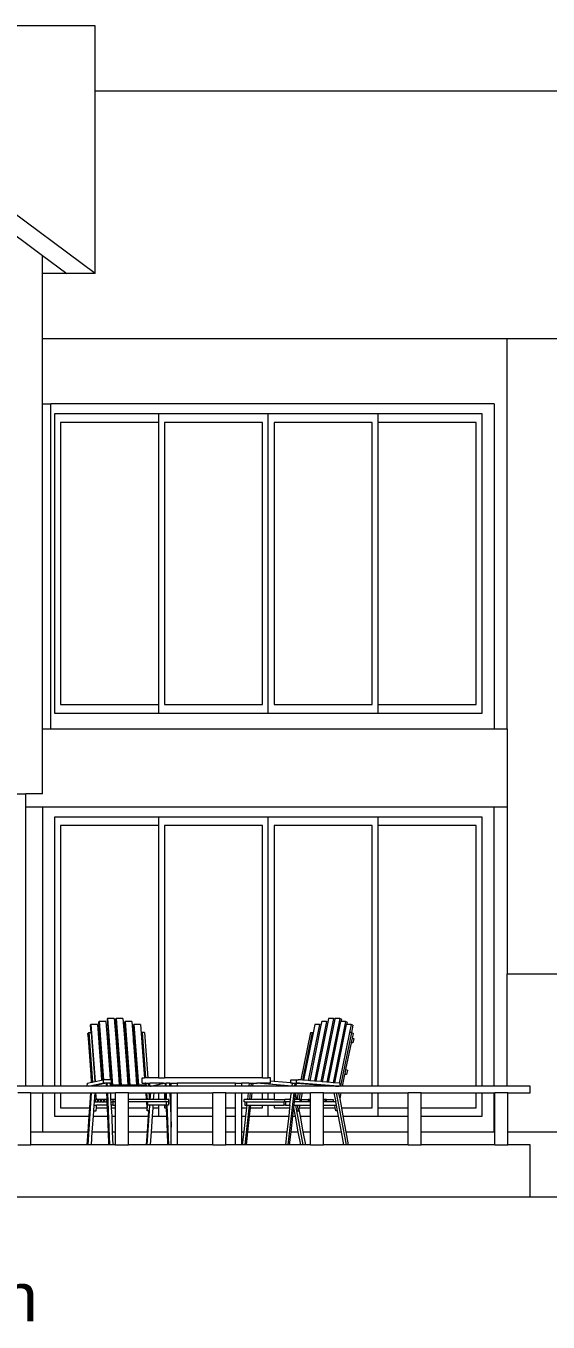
# Model space of a CAD drawing. Header units: metres. Extents: x 6.9 to 88.2, y -7.2 to 15.9.
# Drawn here: x 48.9 to 52.92, y 5.97 to 15.94 of the extents above; entities that cross this region are included whole.
import ezdxf

# ---------------------------------------------------------------- set-up
doc = ezdxf.new("R2010")
doc.units = ezdxf.units.M
doc.layers.get('0').update_dxf_attribs({"lineweight": 9})

# ---------------------------------------------------------------- blocks, each defined once
blk = doc.blocks.new('front')
for p, q in [((49.4354, 15.9364), (46.8814, 15.9364)), ((49.4354, 14.0311), (46.8814, 15.9364)), ((49.4354, 15.4364), (49.4354, 15.9364)), ((46.8773, 15.7781), (49.0311, 14.1714)), ((49.4354, 15.4364), (56.3031, 15.4364)), ((49.4354, 14.0311), (49.4354, 15.4364)), ((49.0311, 14.1714), (49.2191, 14.0311)), ((49.0311, 14.0311), (49.0311, 14.1714)), ((49.2191, 14.0311), (49.0311, 14.0311)), ((49.0311, 13.5311), (49.0311, 14.0311)), ((49.4354, 14.0311), (49.2191, 14.0311)), ((49.0311, 13.5311), (52.6042, 13.5311)), ((49.0311, 13.0311), (49.0311, 13.5311)), ((52.6042, 10.5311), (52.6042, 13.5311)), ((52.6042, 13.5311), (53.7491, 13.5311)), ((49.0311, 13.0311), (49.095, 13.0311)), ((49.0311, 10.5311), (49.0311, 13.0311)), ((49.095, 10.5311), (49.095, 13.0311)), ((52.5042, 13.0311), (49.095, 13.0311)), ((52.5042, 13.0311), (52.5042, 10.5311)), ((49.1227, 12.952), (49.1227, 10.6502)), ((49.9222, 12.952), (49.1227, 12.952)), ((49.1687, 12.8859), (49.1687, 10.7163)), ((49.9222, 12.8859), (49.1687, 12.8859)), ((49.9222, 12.952), (49.9222, 12.8859)), ((50.7676, 12.952), (49.9222, 12.952)), ((49.9222, 12.8859), (49.9222, 10.7163)), ((49.9682, 12.8859), (49.9682, 10.7163)), ((50.7217, 12.8859), (49.9682, 12.8859)), ((50.7217, 10.7163), (50.7217, 12.8859)), ((50.7676, 10.6502), (50.7676, 12.952)), ((51.6131, 12.952), (50.7676, 12.952)), ((50.8136, 12.8859), (50.8136, 10.7163)), ((51.5671, 12.8859), (50.8136, 12.8859)), ((51.5671, 10.7163), (51.5671, 12.8859)), ((51.6131, 12.8859), (51.6131, 12.952)), ((52.4125, 12.952), (51.6131, 12.952)), ((52.3666, 12.8859), (51.6131, 12.8859)), ((51.6131, 10.7163), (51.6131, 12.8859)), ((52.3666, 10.7163), (52.3666, 12.8859)), ((52.4125, 10.6502), (52.4125, 12.952)), ((49.1687, 10.7163), (49.9222, 10.7163)), ((49.9222, 10.7163), (49.9222, 10.6502)), ((49.9682, 10.7163), (50.7217, 10.7163)), ((50.8136, 10.7163), (51.5671, 10.7163)), ((51.6131, 10.7163), (52.3666, 10.7163)), ((51.6131, 10.6502), (51.6131, 10.7163)), ((49.1227, 10.6502), (49.9222, 10.6502)), ((49.9222, 10.6502), (50.7676, 10.6502)), ((50.7676, 10.6502), (51.6131, 10.6502)), ((51.6131, 10.6502), (52.4125, 10.6502)), ((49.0311, 10.5311), (49.095, 10.5311)), ((49.0311, 10.0311), (49.0311, 10.5311)), ((49.095, 10.5311), (52.5042, 10.5311)), ((52.5042, 10.5311), (52.6042, 10.5311)), ((52.6042, 10.5311), (52.6042, 9.9311)), ((48.7925, 10.0311), (48.9042, 10.0311)), ((48.9042, 9.9311), (48.9042, 10.0311)), ((49.0311, 10.0311), (48.9042, 10.0311)), ((48.9042, 7.7811), (48.9042, 9.9311)), ((48.9042, 9.9311), (49.0311, 9.9311)), ((49.0311, 9.9311), (49.0311, 7.7811)), ((49.0311, 9.9311), (52.5042, 9.9311)), ((52.5042, 9.9311), (52.6042, 9.9311)), ((52.5042, 7.7811), (52.5042, 9.9311)), ((52.6042, 9.9311), (52.6042, 8.6461)), ((49.1227, 9.852), (49.1227, 7.7811)), ((49.9222, 9.852), (49.1227, 9.852)), ((49.1687, 9.7859), (49.1687, 7.7811)), ((49.9222, 9.7859), (49.1687, 9.7859)), ((49.9222, 9.852), (49.9222, 9.7859)), ((50.7676, 9.852), (49.9222, 9.852)), ((49.9222, 9.7859), (49.9222, 7.846)), ((49.9682, 9.7859), (49.9682, 7.846)), ((50.7217, 9.7859), (49.9682, 9.7859)), ((50.7217, 7.846), (50.7217, 9.7859)), ((50.7676, 7.846), (50.7676, 9.852)), ((51.6131, 9.852), (50.7676, 9.852)), ((50.8136, 9.7859), (50.8136, 7.8176)), ((51.5671, 9.7859), (50.8136, 9.7859)), ((51.5671, 7.7811), (51.5671, 9.7859)), ((51.6131, 9.7859), (51.6131, 9.852)), ((52.4125, 9.852), (51.6131, 9.852)), ((52.3666, 9.7859), (51.6131, 9.7859)), ((51.6131, 7.7811), (51.6131, 9.7859)), ((52.3666, 7.7811), (52.3666, 9.7859)), ((52.4125, 7.7811), (52.4125, 9.852)), ((52.6042, 8.6461), (54.1533, 8.6461)), ((52.6042, 7.7811), (52.6042, 8.6461)), ((49.4677, 8.2792), (49.4632, 8.2737)), ((49.4677, 8.2792), (49.5009, 7.8316)), ((49.5192, 8.2792), (49.4677, 8.2792)), ((49.5192, 8.2792), (49.5285, 8.1531)), ((49.5322, 8.3026), (49.5277, 8.2971)), ((49.5277, 8.2971), (49.5384, 8.1531)), ((49.5322, 8.3026), (49.5703, 7.7892)), ((49.5837, 8.3026), (49.5322, 8.3026)), ((49.5837, 8.3026), (49.5948, 8.1531)), ((49.5984, 8.3026), (49.5939, 8.2971)), ((49.5939, 8.2971), (49.6046, 8.1531)), ((49.5984, 8.3026), (49.6365, 7.7892)), ((49.6499, 8.3026), (49.5984, 8.3026)), ((49.6499, 8.3026), (49.661, 8.1531)), ((49.6664, 8.2792), (49.6619, 8.2737)), ((49.6664, 8.2792), (49.7028, 7.7892)), ((49.7179, 8.2792), (49.6664, 8.2792)), ((49.7179, 8.2792), (49.7273, 8.1531)), ((51.2155, 8.2792), (51.1226, 7.8211)), ((51.2254, 8.2748), (51.1332, 7.8202)), ((51.2687, 8.3026), (51.1703, 7.8171)), ((51.1778, 8.2792), (51.1722, 8.2515)), ((51.2155, 8.2792), (51.1778, 8.2792)), ((51.2786, 8.2981), (51.1809, 7.8162)), ((51.2254, 8.2748), (51.2155, 8.2792)), ((51.3172, 8.3026), (51.218, 7.8131)), ((51.231, 8.3026), (51.2254, 8.2748)), ((51.3233, 8.2792), (51.2286, 7.8122)), ((51.2687, 8.3026), (51.231, 8.3026)), ((51.361, 8.2792), (51.2656, 7.8091)), ((51.2786, 8.2981), (51.2687, 8.3026)), ((51.2795, 8.3026), (51.2786, 8.2981)), ((51.3172, 8.3026), (51.2795, 8.3026)), ((51.3295, 8.2971), (51.3172, 8.3026)), ((51.3259, 8.2792), (51.3233, 8.2792)), ((51.3295, 8.2971), (51.3259, 8.2792)), ((51.361, 8.2792), (51.3259, 8.2792)), ((51.3732, 8.2737), (51.361, 8.2792)), ((49.3869, 8.195), (49.3812, 8.1879)), ((49.384, 8.1501), (49.3812, 8.1879)), ((49.3869, 8.195), (49.4154, 7.8133)), ((49.3869, 8.195), (49.4028, 8.195)), ((49.4031, 8.2559), (49.3987, 8.2504)), ((49.3987, 8.2504), (49.4028, 8.195)), ((49.4028, 8.195), (49.4053, 8.195)), ((49.4031, 8.2559), (49.4357, 7.818)), ((49.4547, 8.2559), (49.4031, 8.2559)), ((49.4053, 8.195), (49.4335, 7.8175)), ((49.4547, 8.2559), (49.4623, 8.1531)), ((49.4632, 8.2737), (49.4721, 8.1531)), ((49.6619, 8.2737), (49.6709, 8.1531)), ((49.7344, 8.2559), (49.7299, 8.2504)), ((49.7299, 8.2504), (49.7371, 8.1531)), ((49.7344, 8.2559), (49.769, 7.7892)), ((49.7859, 8.2559), (49.7344, 8.2559)), ((49.7859, 8.2559), (49.791, 8.1879)), ((49.7967, 8.195), (49.791, 8.1879)), ((49.791, 8.1879), (49.796, 8.1203)), ((49.8151, 8.195), (49.7967, 8.195)), ((49.7967, 8.195), (49.8227, 7.846)), ((49.8151, 8.195), (49.8411, 7.846)), ((51.0923, 8.195), (51.018, 7.8298)), ((51.1058, 8.195), (51.0312, 7.8287)), ((51.1117, 8.1923), (51.0378, 7.8281)), ((51.1623, 8.2559), (51.0749, 7.825)), ((51.1722, 8.2515), (51.0855, 7.8242)), ((51.0923, 8.195), (51.1058, 8.195)), ((51.1058, 8.195), (51.1117, 8.1923)), ((51.1246, 8.2559), (51.1117, 8.1923)), ((51.1623, 8.2559), (51.1246, 8.2559)), ((51.1722, 8.2515), (51.1623, 8.2559)), ((51.367, 8.2559), (51.2762, 7.8082)), ((51.3923, 8.195), (51.3129, 7.8052)), ((51.4058, 8.195), (51.3222, 7.7849)), ((51.3696, 8.2559), (51.367, 8.2559)), ((51.3732, 8.2737), (51.3696, 8.2559)), ((51.4048, 8.2559), (51.3696, 8.2559)), ((51.3924, 8.195), (51.3923, 8.195)), ((51.4048, 8.2559), (51.3924, 8.195)), ((51.4058, 8.195), (51.3924, 8.195)), ((51.417, 8.2504), (51.4048, 8.2559)), ((51.417, 8.2504), (51.4058, 8.195)), ((51.4058, 8.195), (51.4214, 8.1879)), ((51.4142, 8.1525), (51.4214, 8.1879)), ((49.384, 8.1501), (49.3821, 8.1476)), ((49.3821, 8.1476), (49.3845, 8.1148)), ((49.3865, 8.1173), (49.384, 8.1501)), ((49.3845, 8.1148), (49.3865, 8.1173)), ((49.3867, 8.1148), (49.3845, 8.1148)), ((49.3867, 8.1148), (49.3865, 8.1173)), ((49.4021, 7.9077), (49.3867, 8.1148)), ((49.4721, 8.1531), (49.4623, 8.1531)), ((49.4623, 8.1531), (49.4647, 8.1203)), ((49.4746, 8.1203), (49.4647, 8.1203)), ((49.4647, 8.1203), (49.4651, 8.1148)), ((49.475, 8.1148), (49.4651, 8.1148)), ((49.4651, 8.1148), (49.4803, 7.91)), ((49.4721, 8.1531), (49.4746, 8.1203)), ((49.4746, 8.1203), (49.475, 8.1148)), ((49.475, 8.1148), (49.4902, 7.91)), ((49.5384, 8.1531), (49.5285, 8.1531)), ((49.5285, 8.1531), (49.531, 8.1203)), ((49.5408, 8.1203), (49.531, 8.1203)), ((49.531, 8.1203), (49.5314, 8.1148)), ((49.5412, 8.1148), (49.5314, 8.1148)), ((49.5314, 8.1148), (49.5466, 7.91)), ((49.5384, 8.1531), (49.5408, 8.1203)), ((49.5408, 8.1203), (49.5412, 8.1148)), ((49.5412, 8.1148), (49.5564, 7.91)), ((49.6046, 8.1531), (49.5948, 8.1531)), ((49.5948, 8.1531), (49.5972, 8.1203)), ((49.607, 8.1203), (49.5972, 8.1203)), ((49.5972, 8.1203), (49.5976, 8.1148)), ((49.6075, 8.1148), (49.5976, 8.1148)), ((49.5976, 8.1148), (49.6128, 7.91)), ((49.6046, 8.1531), (49.607, 8.1203)), ((49.607, 8.1203), (49.6075, 8.1148)), ((49.6075, 8.1148), (49.6227, 7.91)), ((49.6709, 8.1531), (49.661, 8.1531)), ((49.661, 8.1531), (49.6635, 8.1203)), ((49.6733, 8.1203), (49.6635, 8.1203)), ((49.6635, 8.1203), (49.6639, 8.1148)), ((49.6737, 8.1148), (49.6639, 8.1148)), ((49.6639, 8.1148), (49.6791, 7.91)), ((49.6709, 8.1531), (49.6733, 8.1203)), ((49.6733, 8.1203), (49.6737, 8.1148)), ((49.6737, 8.1148), (49.6889, 7.91)), ((49.7371, 8.1531), (49.7273, 8.1531)), ((49.7273, 8.1531), (49.7297, 8.1203)), ((49.7395, 8.1203), (49.7297, 8.1203)), ((49.7297, 8.1203), (49.7301, 8.1148)), ((49.7399, 8.1148), (49.7301, 8.1148)), ((49.7301, 8.1148), (49.7453, 7.91)), ((49.7371, 8.1531), (49.7395, 8.1203)), ((49.7395, 8.1203), (49.7399, 8.1148)), ((49.7399, 8.1148), (49.7551, 7.91)), ((49.796, 8.1203), (49.7959, 8.1203)), ((49.796, 8.1203), (49.7964, 8.1148)), ((49.7964, 8.1148), (49.7964, 8.1148)), ((49.7964, 8.1148), (49.8116, 7.91)), ((49.7964, 8.1148), (49.8117, 7.91)), ((51.3646, 7.9092), (51.4065, 8.1148)), ((51.4065, 8.1148), (51.4075, 8.1197)), ((51.4184, 8.1148), (51.4065, 8.1148)), ((51.4075, 8.1197), (51.4142, 8.1525)), ((51.4184, 8.1148), (51.4075, 8.1197)), ((51.4142, 8.1525), (51.425, 8.1476)), ((51.425, 8.1476), (51.4184, 8.1148)), ((49.4021, 7.9077), (49.3995, 7.9045)), ((49.3995, 7.9045), (49.4019, 7.8717)), ((49.4046, 7.8749), (49.4021, 7.9077)), ((49.4902, 7.91), (49.4803, 7.91)), ((49.4803, 7.91), (49.4828, 7.8772)), ((49.4926, 7.8772), (49.4828, 7.8772)), ((49.4828, 7.8772), (49.4832, 7.8717)), ((49.4902, 7.91), (49.4926, 7.8772)), ((49.4926, 7.8772), (49.493, 7.8717)), ((49.5564, 7.91), (49.5466, 7.91)), ((49.5466, 7.91), (49.549, 7.8772)), ((49.5589, 7.8772), (49.549, 7.8772)), ((49.549, 7.8772), (49.5494, 7.8717)), ((49.5564, 7.91), (49.5589, 7.8772)), ((49.5589, 7.8772), (49.5593, 7.8717)), ((49.6227, 7.91), (49.6128, 7.91)), ((49.6128, 7.91), (49.6153, 7.8772)), ((49.6251, 7.8772), (49.6153, 7.8772)), ((49.6153, 7.8772), (49.6157, 7.8717)), ((49.6227, 7.91), (49.6251, 7.8772)), ((49.6251, 7.8772), (49.6255, 7.8717)), ((49.6889, 7.91), (49.6791, 7.91)), ((49.6791, 7.91), (49.6815, 7.8772)), ((49.6913, 7.8772), (49.6815, 7.8772)), ((49.6815, 7.8772), (49.6819, 7.8717)), ((49.6889, 7.91), (49.6913, 7.8772)), ((49.6913, 7.8772), (49.6917, 7.8717)), ((49.7551, 7.91), (49.7453, 7.91)), ((49.7453, 7.91), (49.7478, 7.8772)), ((49.7576, 7.8772), (49.7478, 7.8772)), ((49.7478, 7.8772), (49.7482, 7.8717)), ((49.7551, 7.91), (49.7576, 7.8772)), ((49.7576, 7.8772), (49.758, 7.8717)), ((49.8117, 7.91), (49.8116, 7.91)), ((49.8116, 7.91), (49.814, 7.8772)), ((49.8117, 7.91), (49.8141, 7.8772)), ((49.8141, 7.8772), (49.814, 7.8772)), ((49.814, 7.8772), (49.8144, 7.8717)), ((49.8141, 7.8772), (49.8145, 7.8717)), ((51.357, 7.8717), (51.3579, 7.8764)), ((51.3579, 7.8764), (51.3646, 7.9092)), ((51.3685, 7.8717), (51.3579, 7.8764)), ((51.3646, 7.9092), (51.3751, 7.9045)), ((51.3751, 7.9045), (51.3685, 7.8717)), ((48.9042, 7.7811), (48.7925, 7.7811)), ((49.0311, 7.7811), (48.9042, 7.7811)), ((49.1227, 7.7811), (49.0311, 7.7811)), ((49.1687, 7.7811), (49.1227, 7.7811)), ((49.3759, 7.7811), (49.1687, 7.7811)), ((49.3759, 7.7811), (49.3776, 7.8047)), ((49.3796, 7.7811), (49.3759, 7.7811)), ((49.3776, 7.8047), (49.4092, 7.8119)), ((49.3822, 7.7817), (49.3796, 7.7811)), ((49.4102, 7.7811), (49.3796, 7.7811)), ((49.3822, 7.7817), (49.4917, 7.8062)), ((49.4129, 7.7817), (49.3822, 7.7817)), ((49.4019, 7.8717), (49.4046, 7.8749)), ((49.4048, 7.8717), (49.4019, 7.8717)), ((49.4048, 7.8717), (49.4046, 7.8749)), ((49.4092, 7.8119), (49.4048, 7.8717)), ((49.4092, 7.8119), (49.4154, 7.8133)), ((49.4129, 7.7817), (49.4102, 7.7811)), ((49.4129, 7.7811), (49.4102, 7.7811)), ((49.5223, 7.8062), (49.4129, 7.7817)), ((49.4129, 7.7811), (49.4129, 7.7817)), ((49.5233, 7.7811), (49.4129, 7.7811)), ((49.4154, 7.8133), (49.4335, 7.8175)), ((49.4335, 7.8175), (49.4357, 7.818)), ((49.4357, 7.818), (49.4863, 7.8295)), ((49.493, 7.8717), (49.4832, 7.8717)), ((49.4832, 7.8717), (49.4863, 7.8295)), ((49.4863, 7.8295), (49.4953, 7.8316)), ((49.4917, 7.8062), (49.4995, 7.8062)), ((49.493, 7.8717), (49.496, 7.8316)), ((49.496, 7.8316), (49.4953, 7.8316)), ((49.4995, 7.8316), (49.496, 7.8316)), ((49.4995, 7.8062), (49.4995, 7.8316)), ((49.5009, 7.8316), (49.4995, 7.8316)), ((49.5223, 7.8062), (49.4995, 7.8062)), ((49.5524, 7.8316), (49.5009, 7.8316)), ((49.5223, 7.8062), (49.527, 7.8062)), ((49.5234, 7.7811), (49.5223, 7.8062)), ((49.5233, 7.7811), (49.5234, 7.7811)), ((49.5281, 7.7811), (49.5234, 7.7811)), ((49.527, 7.8062), (49.5281, 7.7811)), ((49.5528, 7.8062), (49.527, 7.8062)), ((49.5538, 7.7811), (49.5281, 7.7811)), ((49.5593, 7.8717), (49.5494, 7.8717)), ((49.5494, 7.8717), (49.5524, 7.8316)), ((49.5608, 7.8316), (49.5524, 7.8316)), ((49.5528, 7.8061), (49.553, 7.8062)), ((49.5528, 7.8061), (49.5528, 7.8062)), ((49.553, 7.8062), (49.5528, 7.8062)), ((49.5535, 7.7892), (49.5528, 7.8061)), ((49.5543, 7.8062), (49.553, 7.8062)), ((49.5556, 7.7892), (49.5535, 7.7892)), ((49.5536, 7.7867), (49.5535, 7.7892)), ((49.5536, 7.7867), (49.5556, 7.7892)), ((49.5538, 7.7811), (49.5536, 7.7867)), ((49.8213, 7.7811), (49.5538, 7.7811)), ((49.5543, 7.8062), (49.5556, 7.7892)), ((49.5608, 7.8062), (49.5543, 7.8062)), ((49.5593, 7.8717), (49.5658, 7.7837)), ((49.5608, 7.8062), (49.5608, 7.8316)), ((49.5703, 7.7892), (49.5658, 7.7837)), ((49.5658, 7.7837), (49.6173, 7.7837)), ((49.6218, 7.7892), (49.5703, 7.7892)), ((49.6255, 7.8717), (49.6157, 7.8717)), ((49.6157, 7.8717), (49.6218, 7.7892)), ((49.6173, 7.7837), (49.6218, 7.7892)), ((49.6255, 7.8717), (49.632, 7.7837)), ((49.6365, 7.7892), (49.632, 7.7837)), ((49.632, 7.7837), (49.6836, 7.7837)), ((49.688, 7.7892), (49.6365, 7.7892)), ((49.6917, 7.8717), (49.6819, 7.8717)), ((49.6819, 7.8717), (49.688, 7.7892)), ((49.6836, 7.7837), (49.688, 7.7892)), ((49.6917, 7.8717), (49.6983, 7.7837)), ((49.7028, 7.7892), (49.6983, 7.7837)), ((49.6983, 7.7837), (49.7498, 7.7837)), ((49.7543, 7.7892), (49.7028, 7.7892)), ((49.758, 7.8717), (49.7482, 7.8717)), ((49.7482, 7.8717), (49.7543, 7.7892)), ((49.7498, 7.7837), (49.7543, 7.7892)), ((49.758, 7.8717), (49.7645, 7.7837)), ((49.769, 7.7892), (49.7645, 7.7837)), ((49.7645, 7.7837), (49.816, 7.7837)), ((49.8205, 7.7892), (49.769, 7.7892)), ((49.7973, 7.804), (49.7973, 7.846)), ((49.7973, 7.846), (49.8163, 7.846)), ((49.7973, 7.804), (49.8194, 7.804)), ((49.8145, 7.8717), (49.8144, 7.8717)), ((49.8144, 7.8717), (49.8163, 7.846)), ((49.8145, 7.8717), (49.8164, 7.846)), ((49.816, 7.7837), (49.8205, 7.7892)), ((49.8164, 7.846), (49.8163, 7.846)), ((49.8227, 7.846), (49.8164, 7.846)), ((49.8194, 7.804), (49.8205, 7.7892)), ((49.8194, 7.804), (49.8196, 7.804)), ((49.8196, 7.804), (49.8213, 7.7811)), ((49.8258, 7.804), (49.8196, 7.804)), ((49.8275, 7.7811), (49.8213, 7.7811)), ((49.8411, 7.846), (49.8227, 7.846)), ((49.8258, 7.804), (49.8275, 7.7811)), ((49.8258, 7.804), (49.8442, 7.804)), ((49.8459, 7.7811), (49.8275, 7.7811)), ((49.9222, 7.846), (49.8411, 7.846)), ((49.8442, 7.804), (49.8459, 7.7811)), ((49.8442, 7.804), (49.8572, 7.804)), ((49.8556, 7.7811), (49.8459, 7.7811)), ((49.8556, 7.7811), (49.8572, 7.804)), ((49.8592, 7.7811), (49.8556, 7.7811)), ((49.9619, 7.804), (49.8572, 7.804)), ((49.8619, 7.7817), (49.8592, 7.7811)), ((49.8641, 7.7811), (49.8592, 7.7811)), ((49.8619, 7.7817), (49.9619, 7.804)), ((49.8619, 7.7817), (49.8668, 7.7817)), ((49.8668, 7.7817), (49.8641, 7.7811)), ((49.8667, 7.7811), (49.8641, 7.7811)), ((49.8667, 7.7811), (49.8668, 7.7817)), ((49.9772, 7.7811), (49.8667, 7.7811)), ((49.8668, 7.7817), (49.9668, 7.804)), ((49.9222, 7.846), (49.9682, 7.846)), ((49.9619, 7.804), (49.9668, 7.804)), ((49.9668, 7.804), (49.9763, 7.804)), ((50.7217, 7.846), (49.9682, 7.846)), ((49.9773, 7.7811), (49.9763, 7.804)), ((49.9763, 7.804), (49.981, 7.804)), ((49.9773, 7.7811), (49.9772, 7.7811)), ((49.9819, 7.7811), (49.9773, 7.7811)), ((49.9819, 7.7811), (49.981, 7.804)), ((50.0068, 7.804), (49.981, 7.804)), ((50.0077, 7.7811), (49.9819, 7.7811)), ((50.0068, 7.804), (50.0069, 7.8004)), ((50.0068, 7.804), (50.0205, 7.804)), ((50.0069, 7.8004), (50.0205, 7.8035)), ((50.0069, 7.8004), (50.0077, 7.7811)), ((50.0205, 7.7811), (50.0077, 7.7811)), ((50.0205, 7.8035), (50.0205, 7.804)), ((50.0205, 7.804), (50.0663, 7.804)), ((50.0205, 7.7811), (50.0205, 7.8035)), ((50.0663, 7.7811), (50.0205, 7.7811)), ((50.0663, 7.804), (50.0663, 7.7811)), ((50.5158, 7.804), (50.0663, 7.804)), ((50.5158, 7.7811), (50.0663, 7.7811)), ((50.5158, 7.7811), (50.5158, 7.804)), ((50.5158, 7.804), (50.5616, 7.804)), ((50.5616, 7.7811), (50.5158, 7.7811)), ((50.5616, 7.804), (50.5616, 7.7811)), ((50.6201, 7.804), (50.5616, 7.804)), ((50.6176, 7.7811), (50.5616, 7.7811)), ((50.6201, 7.804), (50.6176, 7.7811)), ((50.6364, 7.7811), (50.6176, 7.7811)), ((50.6201, 7.804), (50.639, 7.804)), ((50.6364, 7.7811), (50.639, 7.804)), ((50.6492, 7.7811), (50.6364, 7.7811)), ((50.639, 7.804), (50.6518, 7.804)), ((50.6492, 7.7811), (50.6518, 7.804)), ((50.6492, 7.7811), (50.6494, 7.7811)), ((50.9498, 7.7811), (50.6494, 7.7811)), ((50.6518, 7.804), (50.6779, 7.804)), ((50.9499, 7.7818), (50.6779, 7.804)), ((50.6779, 7.804), (50.6815, 7.804)), ((50.95, 7.7821), (50.6815, 7.804)), ((50.7848, 7.804), (50.6815, 7.804)), ((50.7217, 7.846), (50.7676, 7.846)), ((50.7848, 7.846), (50.7676, 7.846)), ((50.7848, 7.82), (50.7848, 7.846)), ((50.8136, 7.8176), (50.7848, 7.82)), ((50.7848, 7.804), (50.7848, 7.82)), ((50.9405, 7.807), (50.8136, 7.8176)), ((50.9405, 7.8316), (50.9854, 7.8316)), ((50.9405, 7.807), (50.9405, 7.8316)), ((50.9405, 7.8062), (50.9405, 7.807)), ((50.95, 7.8062), (50.9405, 7.8062)), ((50.9498, 7.7811), (50.9499, 7.7818)), ((50.9687, 7.7811), (50.9498, 7.7811)), ((50.9499, 7.7818), (50.95, 7.7821)), ((50.9526, 7.8059), (50.95, 7.8062)), ((50.95, 7.8062), (50.9527, 7.8062)), ((50.95, 7.7821), (50.9526, 7.8059)), ((50.9526, 7.8059), (50.9527, 7.8062)), ((50.9527, 7.8062), (50.9715, 7.8062)), ((50.9715, 7.8062), (50.9687, 7.7811)), ((50.9815, 7.7811), (50.9687, 7.7811)), ((50.9715, 7.8062), (50.9843, 7.8062)), ((50.9815, 7.7811), (50.9843, 7.8062)), ((50.9816, 7.7811), (50.9815, 7.7811)), ((51.2834, 7.7811), (50.9816, 7.7811)), ((50.9843, 7.8062), (51.2833, 7.7817)), ((50.9843, 7.8062), (50.9854, 7.8062)), ((50.9854, 7.8316), (50.9968, 7.8316)), ((50.9854, 7.8062), (50.9854, 7.8316)), ((51.0068, 7.8062), (50.9854, 7.8062)), ((51.018, 7.8298), (50.9968, 7.8316)), ((51.3058, 7.7817), (51.0068, 7.8062)), ((51.0312, 7.8287), (51.018, 7.8298)), ((51.0378, 7.8281), (51.0312, 7.8287)), ((51.0749, 7.825), (51.0378, 7.8281)), ((51.0855, 7.8242), (51.0749, 7.825)), ((51.1226, 7.8211), (51.0855, 7.8242)), ((51.1332, 7.8202), (51.1226, 7.8211)), ((51.1703, 7.8171), (51.1332, 7.8202)), ((51.1809, 7.8162), (51.1703, 7.8171)), ((51.218, 7.8131), (51.1809, 7.8162)), ((51.2286, 7.8122), (51.218, 7.8131)), ((51.2656, 7.8091), (51.2286, 7.8122)), ((51.2762, 7.8082), (51.2656, 7.8091)), ((51.3129, 7.8052), (51.2762, 7.8082)), ((51.2833, 7.7817), (51.2906, 7.7811)), ((51.2833, 7.7817), (51.3058, 7.7817)), ((51.2834, 7.7811), (51.2833, 7.7817)), ((51.2906, 7.7811), (51.2834, 7.7811)), ((51.313, 7.7811), (51.2906, 7.7811)), ((51.3058, 7.7817), (51.313, 7.7811)), ((51.3185, 7.8047), (51.3129, 7.8052)), ((51.3229, 7.7811), (51.313, 7.7811)), ((51.3222, 7.7849), (51.3185, 7.8047)), ((51.3229, 7.7811), (51.3222, 7.7849)), ((51.3385, 7.7811), (51.3229, 7.7811)), ((51.3385, 7.7811), (51.357, 7.8717)), ((51.5671, 7.7811), (51.3385, 7.7811)), ((51.3685, 7.8717), (51.357, 7.8717)), ((51.6131, 7.7811), (51.5671, 7.7811)), ((52.3666, 7.7811), (51.6131, 7.7811)), ((52.4125, 7.7811), (52.3666, 7.7811)), ((52.5042, 7.7811), (52.4125, 7.7811)), ((52.6042, 7.7811), (52.5042, 7.7811)), ((52.7812, 7.7811), (52.6042, 7.7811)), ((52.7812, 7.7311), (52.7812, 7.7811)), ((48.9421, 7.7311), (48.8421, 7.7311)), ((48.9421, 7.7311), (49.0311, 7.7311)), ((48.9421, 7.4311), (48.9421, 7.7311)), ((49.0311, 7.7311), (49.0311, 7.4311)), ((49.0311, 7.7311), (49.1227, 7.7311)), ((49.1227, 7.7311), (49.1227, 7.5502)), ((49.1227, 7.7311), (49.1687, 7.7311)), ((49.1687, 7.7311), (49.1687, 7.6163)), ((49.1687, 7.7311), (49.4032, 7.7311)), ((49.3819, 7.3311), (49.4094, 7.7311)), ((49.3953, 7.6163), (49.4032, 7.7311)), ((49.4032, 7.7311), (49.4094, 7.7311)), ((49.4094, 7.7311), (49.4352, 7.7311)), ((49.4304, 7.6613), (49.4352, 7.7311)), ((49.4352, 7.7311), (49.4399, 7.7311)), ((49.438, 7.6803), (49.438, 7.6613)), ((49.4437, 7.6803), (49.438, 7.6803)), ((49.4399, 7.7311), (49.4437, 7.6803)), ((49.4399, 7.7311), (49.5254, 7.7311)), ((49.4567, 7.6803), (49.4437, 7.6803)), ((49.4567, 7.6613), (49.4567, 7.6803)), ((49.4614, 7.6803), (49.4567, 7.6803)), ((49.4614, 7.6803), (49.4614, 7.6613)), ((49.4801, 7.6803), (49.4614, 7.6803)), ((49.4801, 7.6613), (49.4801, 7.6803)), ((49.4848, 7.6803), (49.4801, 7.6803)), ((49.4848, 7.6803), (49.4848, 7.6613)), ((49.5036, 7.6803), (49.4848, 7.6803)), ((49.5036, 7.6613), (49.5036, 7.6803)), ((49.5082, 7.6803), (49.5036, 7.6803)), ((49.5082, 7.6803), (49.5082, 7.6613)), ((49.527, 7.6803), (49.5082, 7.6803)), ((49.5254, 7.7311), (49.5301, 7.7311)), ((49.5275, 7.6803), (49.5254, 7.7311)), ((49.5275, 7.6803), (49.527, 7.6803)), ((49.527, 7.6613), (49.527, 7.6803)), ((49.5283, 7.6613), (49.5275, 7.6803)), ((49.5301, 7.7311), (49.5465, 7.3311)), ((49.5301, 7.7311), (49.5559, 7.7311)), ((49.5579, 7.6803), (49.5559, 7.7311)), ((49.5559, 7.7311), (49.5921, 7.7311)), ((49.5587, 7.6613), (49.5579, 7.6803)), ((49.5738, 7.6803), (49.5579, 7.6803)), ((49.5921, 7.6803), (49.5738, 7.6803)), ((49.5738, 7.6613), (49.5738, 7.6803)), ((49.5921, 7.6803), (49.5921, 7.7311)), ((49.6921, 7.7311), (49.5921, 7.7311)), ((49.5921, 7.6613), (49.5921, 7.6803)), ((49.6921, 7.7311), (49.825, 7.7311)), ((49.6921, 7.6803), (49.6921, 7.7311)), ((49.8288, 7.6803), (49.6921, 7.6803)), ((49.6921, 7.6613), (49.6921, 7.6803)), ((49.825, 7.7311), (49.8288, 7.6803)), ((49.825, 7.7311), (49.8312, 7.7311)), ((49.835, 7.6803), (49.8288, 7.6803)), ((49.8312, 7.7311), (49.835, 7.6803)), ((49.8312, 7.7311), (49.8496, 7.7311)), ((49.8534, 7.6803), (49.835, 7.6803)), ((49.8496, 7.7311), (49.8534, 7.6803)), ((49.8496, 7.7311), (49.8571, 7.7311)), ((49.8536, 7.6803), (49.8534, 7.6803)), ((49.8536, 7.6803), (49.8571, 7.7311)), ((49.8598, 7.6803), (49.8536, 7.6803)), ((49.8571, 7.7311), (49.8633, 7.7311)), ((49.8598, 7.6803), (49.8633, 7.7311)), ((49.8856, 7.6803), (49.8598, 7.6803)), ((49.8633, 7.7311), (49.8891, 7.7311)), ((49.8856, 7.6803), (49.8891, 7.7311)), ((49.9222, 7.6803), (49.8856, 7.6803)), ((49.8891, 7.7311), (49.9222, 7.7311)), ((49.9222, 7.7311), (49.9222, 7.6803)), ((49.9222, 7.7311), (49.9682, 7.7311)), ((49.9682, 7.6803), (49.9222, 7.6803)), ((49.9682, 7.7311), (49.9682, 7.6803)), ((49.9682, 7.7311), (49.9793, 7.7311)), ((49.9682, 7.6803), (49.9814, 7.6803)), ((49.9814, 7.6803), (49.9793, 7.7311)), ((49.9793, 7.7311), (49.984, 7.7311)), ((49.9861, 7.6803), (49.9814, 7.6803)), ((49.9861, 7.6803), (49.984, 7.7311)), ((49.984, 7.7311), (50.0098, 7.7311)), ((50.0019, 7.6803), (49.9861, 7.6803)), ((50.0019, 7.6613), (50.0019, 7.6803)), ((50.0098, 7.7311), (50.0145, 7.6163)), ((50.0098, 7.7311), (50.0205, 7.7311)), ((50.0205, 7.6163), (50.0205, 7.7311)), ((50.0205, 7.7311), (50.0663, 7.7311)), ((50.0663, 7.7311), (50.0663, 7.6163)), ((50.0663, 7.7311), (50.3421, 7.7311)), ((50.3421, 7.6163), (50.3421, 7.7311)), ((50.4421, 7.7311), (50.3421, 7.7311)), ((50.4421, 7.6163), (50.4421, 7.7311)), ((50.4421, 7.7311), (50.5158, 7.7311)), ((50.5158, 7.6163), (50.5158, 7.7311)), ((50.5158, 7.7311), (50.5616, 7.7311)), ((50.5616, 7.7311), (50.5616, 7.6163)), ((50.5616, 7.7311), (50.612, 7.7311)), ((50.5818, 7.6613), (50.5818, 7.6803)), ((50.6063, 7.6803), (50.5818, 7.6803)), ((50.612, 7.7311), (50.6063, 7.6803)), ((50.6252, 7.6803), (50.6063, 7.6803)), ((50.612, 7.7311), (50.6308, 7.7311)), ((50.6252, 7.6803), (50.6308, 7.7311)), ((50.638, 7.6803), (50.6252, 7.6803)), ((50.6308, 7.7311), (50.6436, 7.7311)), ((50.638, 7.6803), (50.6436, 7.7311)), ((50.7217, 7.6803), (50.638, 7.6803)), ((50.6436, 7.7311), (50.7217, 7.7311)), ((50.7217, 7.6803), (50.7217, 7.7311)), ((50.7217, 7.7311), (50.7676, 7.7311)), ((50.7676, 7.6803), (50.7217, 7.6803)), ((50.7676, 7.6803), (50.7676, 7.7311)), ((50.7676, 7.7311), (50.8136, 7.7311)), ((50.8136, 7.6803), (50.7676, 7.6803)), ((50.8136, 7.7311), (50.8136, 7.6803)), ((50.8136, 7.7311), (50.9417, 7.7311)), ((50.8136, 7.6803), (50.8952, 7.6803)), ((50.8952, 7.6613), (50.8952, 7.6803)), ((50.9386, 7.6803), (50.8952, 7.6803)), ((50.9631, 7.7311), (50.9183, 7.3311)), ((50.9364, 7.6613), (50.9386, 7.6803)), ((50.9386, 7.6803), (50.9433, 7.7227)), ((50.9433, 7.7227), (50.9417, 7.7311)), ((50.9417, 7.7311), (50.9442, 7.7311)), ((50.9433, 7.7227), (50.9442, 7.7311)), ((50.9442, 7.7311), (50.9631, 7.7311)), ((50.9631, 7.7311), (50.9759, 7.7311)), ((50.9681, 7.6613), (50.9702, 7.6803)), ((50.9702, 7.6803), (50.9759, 7.7311)), ((50.9872, 7.6803), (50.9702, 7.6803)), ((50.9759, 7.7311), (50.9776, 7.7311)), ((50.9872, 7.6803), (50.9776, 7.7311)), ((50.9776, 7.7311), (50.9979, 7.7311)), ((50.9875, 7.6803), (50.9872, 7.6803)), ((50.9979, 7.7311), (50.9875, 7.6803)), ((51.001, 7.6803), (50.9875, 7.6803)), ((50.9979, 7.7311), (51.0113, 7.7311)), ((51.0113, 7.7311), (51.001, 7.6803)), ((51.0104, 7.6803), (51.001, 7.6803)), ((51.0104, 7.6803), (51.0104, 7.6613)), ((51.0181, 7.6803), (51.0104, 7.6803)), ((51.0113, 7.7311), (51.0284, 7.7311)), ((51.0284, 7.7311), (51.0181, 7.6803)), ((51.0232, 7.6803), (51.0181, 7.6803)), ((51.0232, 7.6613), (51.0232, 7.6803)), ((51.0232, 7.6803), (51.0744, 7.6803)), ((51.0284, 7.7311), (51.0921, 7.7311)), ((51.0744, 7.6803), (51.0744, 7.6613)), ((51.0872, 7.6803), (51.0744, 7.6803)), ((51.0872, 7.6613), (51.0872, 7.6803)), ((51.0872, 7.6803), (51.0921, 7.6803)), ((51.0921, 7.6803), (51.0921, 7.7311)), ((51.1921, 7.7311), (51.0921, 7.7311)), ((51.0921, 7.6613), (51.0921, 7.6803)), ((51.1921, 7.7311), (51.274, 7.7311)), ((51.1921, 7.6803), (51.1921, 7.7311)), ((51.2023, 7.6803), (51.1921, 7.6803)), ((51.1921, 7.6613), (51.1921, 7.6803)), ((51.2023, 7.6803), (51.2023, 7.6613)), ((51.2151, 7.6803), (51.2023, 7.6803)), ((51.2151, 7.6613), (51.2151, 7.6803)), ((51.2151, 7.6803), (51.2663, 7.6803)), ((51.2663, 7.6803), (51.2663, 7.6613)), ((51.2854, 7.6703), (51.274, 7.7311)), ((51.274, 7.7311), (51.2928, 7.7311)), ((51.3681, 7.3311), (51.2928, 7.7311)), ((51.2928, 7.7311), (51.3099, 7.7311)), ((51.3099, 7.7311), (51.3113, 7.7311)), ((51.3106, 7.7276), (51.3099, 7.7311)), ((51.3113, 7.7311), (51.3106, 7.7276)), ((51.3188, 7.684), (51.3106, 7.7276)), ((51.3113, 7.7311), (51.3284, 7.7311)), ((51.3188, 7.684), (51.3284, 7.7311)), ((51.3315, 7.6163), (51.3188, 7.684)), ((51.3284, 7.7311), (51.5671, 7.7311)), ((51.5671, 7.6163), (51.5671, 7.7311)), ((51.5671, 7.7311), (51.6131, 7.7311)), ((51.6131, 7.6163), (51.6131, 7.7311)), ((51.6131, 7.7311), (51.8421, 7.7311)), ((51.8421, 7.6163), (51.8421, 7.7311)), ((51.9421, 7.7311), (51.8421, 7.7311)), ((51.9421, 7.6163), (51.9421, 7.7311)), ((51.9421, 7.7311), (52.3666, 7.7311)), ((52.3666, 7.6163), (52.3666, 7.7311)), ((52.3666, 7.7311), (52.4125, 7.7311)), ((52.4125, 7.5502), (52.4125, 7.7311)), ((52.4125, 7.7311), (52.5042, 7.7311)), ((52.5042, 7.4311), (52.5042, 7.7311)), ((52.5042, 7.7311), (52.5101, 7.7311)), ((52.5101, 7.4311), (52.5101, 7.7311)), ((52.6101, 7.7311), (52.5101, 7.7311)), ((52.6101, 7.7311), (52.7812, 7.7311)), ((52.6101, 7.4311), (52.6101, 7.7311)), ((49.1687, 7.6163), (49.3953, 7.6163)), ((49.3907, 7.5502), (49.3953, 7.6163)), ((49.4227, 7.5502), (49.4256, 7.5924)), ((49.4256, 7.5924), (49.4286, 7.6359)), ((49.4256, 7.5924), (49.444, 7.5924)), ((49.4286, 7.6359), (49.4304, 7.6613)), ((49.4286, 7.6359), (49.447, 7.6359)), ((49.438, 7.6613), (49.4304, 7.6613)), ((49.438, 7.6613), (49.4567, 7.6613)), ((49.444, 7.5924), (49.4457, 7.6163)), ((49.4457, 7.6163), (49.447, 7.6359)), ((49.4457, 7.6163), (49.5301, 7.6163)), ((49.5293, 7.6359), (49.447, 7.6359)), ((49.4614, 7.6613), (49.4567, 7.6613)), ((49.4614, 7.6613), (49.4801, 7.6613)), ((49.4848, 7.6613), (49.4801, 7.6613)), ((49.4848, 7.6613), (49.5036, 7.6613)), ((49.5082, 7.6613), (49.5036, 7.6613)), ((49.5082, 7.6613), (49.527, 7.6613)), ((49.5283, 7.6613), (49.527, 7.6613)), ((49.5293, 7.6359), (49.5283, 7.6613)), ((49.5301, 7.6163), (49.5293, 7.6359)), ((49.5328, 7.5502), (49.5301, 7.6163)), ((49.5587, 7.6613), (49.5723, 7.6613)), ((49.5598, 7.6359), (49.5587, 7.6613)), ((49.5723, 7.6359), (49.5598, 7.6359)), ((49.5598, 7.6359), (49.5606, 7.6163)), ((49.5606, 7.6163), (49.5921, 7.6163)), ((49.5606, 7.6163), (49.5633, 7.5502)), ((49.5723, 7.6613), (49.5723, 7.6359)), ((49.5723, 7.6613), (49.5738, 7.6613)), ((49.5723, 7.6359), (49.5907, 7.6359)), ((49.5907, 7.6613), (49.5738, 7.6613)), ((49.5907, 7.6613), (49.5907, 7.6359)), ((49.5921, 7.6613), (49.5907, 7.6613)), ((49.5921, 7.6163), (49.5921, 7.6613)), ((49.5921, 7.5502), (49.5921, 7.6163)), ((49.8302, 7.6613), (49.6921, 7.6613)), ((49.6921, 7.6163), (49.6921, 7.6613)), ((49.6921, 7.6163), (49.8336, 7.6163)), ((49.6921, 7.5502), (49.6921, 7.6163)), ((49.8302, 7.6613), (49.8336, 7.6163)), ((49.8364, 7.6613), (49.8302, 7.6613)), ((49.8336, 7.6163), (49.8353, 7.5924)), ((49.8353, 7.5924), (49.8383, 7.6359)), ((49.8475, 7.5924), (49.8353, 7.5924)), ((49.8357, 7.3311), (49.8537, 7.5924)), ((49.8364, 7.6613), (49.8383, 7.6359)), ((49.8401, 7.6613), (49.8364, 7.6613)), ((49.8383, 7.6359), (49.8401, 7.6613)), ((49.8567, 7.6359), (49.8383, 7.6359)), ((49.982, 7.6613), (49.8401, 7.6613)), ((49.8475, 7.5924), (49.8446, 7.5502)), ((49.8537, 7.5924), (49.8475, 7.5924)), ((49.8537, 7.5924), (49.8567, 7.6359)), ((49.8825, 7.6359), (49.8567, 7.6359)), ((49.8766, 7.5502), (49.8812, 7.6163)), ((49.8812, 7.6163), (49.8825, 7.6359)), ((49.8812, 7.6163), (49.9222, 7.6163)), ((49.9222, 7.6359), (49.8825, 7.6359)), ((49.9222, 7.6359), (49.9222, 7.6163)), ((49.9682, 7.6359), (49.9222, 7.6359)), ((49.9222, 7.6163), (49.9222, 7.5502)), ((49.9682, 7.6359), (49.9682, 7.6163)), ((49.982, 7.6359), (49.9682, 7.6359)), ((49.9682, 7.6163), (49.984, 7.6163)), ((49.982, 7.6613), (49.982, 7.6359)), ((50.0004, 7.6613), (49.982, 7.6613)), ((49.9832, 7.6359), (49.982, 7.6359)), ((49.9832, 7.6359), (49.9879, 7.6359)), ((49.984, 7.6163), (49.9832, 7.6359)), ((49.9867, 7.5502), (49.984, 7.6163)), ((49.9879, 7.6359), (50.0004, 7.3311)), ((50.0004, 7.6359), (49.9879, 7.6359)), ((50.0004, 7.6613), (50.0019, 7.6613)), ((50.0004, 7.6613), (50.0004, 7.6359)), ((50.0145, 7.6163), (50.0205, 7.6163)), ((50.0145, 7.6163), (50.0172, 7.5502)), ((50.0205, 7.5502), (50.0205, 7.6163)), ((50.0663, 7.6163), (50.3421, 7.6163)), ((50.0663, 7.6163), (50.0663, 7.5502)), ((50.3421, 7.5502), (50.3421, 7.6163)), ((50.4421, 7.6163), (50.5158, 7.6163)), ((50.4421, 7.5502), (50.4421, 7.6163)), ((50.5158, 7.5502), (50.5158, 7.6163)), ((50.5616, 7.6163), (50.5991, 7.6163)), ((50.5616, 7.6163), (50.5616, 7.5502)), ((50.5861, 7.6613), (50.5818, 7.6613)), ((50.5861, 7.6613), (50.5995, 7.6613)), ((50.5861, 7.6613), (50.5861, 7.6359)), ((50.6202, 7.6359), (50.5861, 7.3311)), ((50.5861, 7.6359), (50.5995, 7.6359)), ((50.5991, 7.6163), (50.5917, 7.5502)), ((50.6013, 7.6359), (50.5991, 7.6163)), ((50.5995, 7.6613), (50.886, 7.6613)), ((50.5995, 7.6613), (50.5995, 7.6359)), ((50.5995, 7.6359), (50.6013, 7.6359)), ((50.6013, 7.6359), (50.6202, 7.6359)), ((50.6202, 7.6359), (50.633, 7.6359)), ((50.6234, 7.5502), (50.6308, 7.6163)), ((50.6308, 7.6163), (50.633, 7.6359)), ((50.6308, 7.6163), (50.7217, 7.6163)), ((50.633, 7.6359), (50.7217, 7.6359)), ((50.7217, 7.6163), (50.7217, 7.6359)), ((50.7217, 7.6359), (50.7676, 7.6359)), ((50.7676, 7.5502), (50.7676, 7.6359)), ((50.7676, 7.6359), (50.8136, 7.6359)), ((50.8136, 7.6359), (50.8136, 7.6163)), ((50.8136, 7.6359), (50.886, 7.6359)), ((50.8136, 7.6163), (50.9314, 7.6163)), ((50.886, 7.6613), (50.886, 7.6359)), ((50.8952, 7.6613), (50.886, 7.6613)), ((50.8995, 7.6359), (50.886, 7.6359)), ((50.8995, 7.6613), (50.8952, 7.6613)), ((50.9364, 7.6613), (50.8995, 7.6613)), ((50.8995, 7.6613), (50.8995, 7.6359)), ((50.8995, 7.6359), (50.9336, 7.6359)), ((50.9314, 7.6163), (50.924, 7.5502)), ((50.9336, 7.6359), (50.9314, 7.6163)), ((50.9336, 7.6359), (50.9364, 7.6613)), ((50.9556, 7.5502), (50.9631, 7.6163)), ((50.9631, 7.6163), (50.9632, 7.6172)), ((50.9631, 7.6163), (50.9633, 7.6163)), ((50.9632, 7.6172), (50.9652, 7.6359)), ((50.9633, 7.6163), (50.9632, 7.6172)), ((50.9758, 7.5502), (50.9633, 7.6163)), ((50.9652, 7.6359), (50.9681, 7.6613)), ((50.9652, 7.6359), (50.9785, 7.6359)), ((51.0104, 7.6613), (50.9681, 7.6613)), ((50.9785, 7.6359), (50.992, 7.6359)), ((50.9867, 7.5924), (50.9785, 7.6359)), ((50.9867, 7.5924), (51.0002, 7.5924)), ((51.0359, 7.3311), (50.9867, 7.5924)), ((51.0002, 7.5924), (50.992, 7.6359)), ((50.992, 7.6359), (51.009, 7.6359)), ((51.002, 7.6015), (51.0002, 7.5924)), ((51.005, 7.6163), (51.002, 7.6015)), ((51.002, 7.6015), (51.0117, 7.5502)), ((51.009, 7.6359), (51.005, 7.6163)), ((51.005, 7.6163), (51.0921, 7.6163)), ((51.009, 7.6359), (51.0921, 7.6359)), ((51.0232, 7.6613), (51.0104, 7.6613)), ((51.0744, 7.6613), (51.0232, 7.6613)), ((51.0872, 7.6613), (51.0744, 7.6613)), ((51.0921, 7.6613), (51.0872, 7.6613)), ((51.0921, 7.6359), (51.0921, 7.6613)), ((51.0921, 7.6163), (51.0921, 7.6359)), ((51.0921, 7.5502), (51.0921, 7.6163)), ((51.2023, 7.6613), (51.1921, 7.6613)), ((51.1921, 7.6359), (51.1921, 7.6613)), ((51.1921, 7.6359), (51.2784, 7.6359)), ((51.1921, 7.6163), (51.1921, 7.6359)), ((51.1921, 7.6163), (51.2821, 7.6163)), ((51.1921, 7.5502), (51.1921, 7.6163)), ((51.2151, 7.6613), (51.2023, 7.6613)), ((51.2663, 7.6613), (51.2151, 7.6613)), ((51.2836, 7.6613), (51.2663, 7.6613)), ((51.2821, 7.6163), (51.2784, 7.6359)), ((51.2784, 7.6359), (51.2919, 7.6359)), ((51.2866, 7.5924), (51.2821, 7.6163)), ((51.2854, 7.6703), (51.2836, 7.6613)), ((51.2871, 7.6613), (51.2836, 7.6613)), ((51.2871, 7.6613), (51.2854, 7.6703)), ((51.3001, 7.5924), (51.2866, 7.5924)), ((51.2919, 7.6359), (51.2871, 7.6613)), ((51.3001, 7.5924), (51.2919, 7.6359)), ((51.308, 7.5502), (51.3001, 7.5924)), ((51.3315, 7.6163), (51.5671, 7.6163)), ((51.344, 7.5502), (51.3315, 7.6163)), ((51.6131, 7.6163), (51.8421, 7.6163)), ((51.6131, 7.5502), (51.6131, 7.6163)), ((51.8421, 7.5502), (51.8421, 7.6163)), ((51.9421, 7.6163), (52.3666, 7.6163)), ((51.9421, 7.5502), (51.9421, 7.6163)), ((49.1227, 7.5502), (49.3907, 7.5502)), ((49.3825, 7.4311), (49.3907, 7.5502)), ((49.4145, 7.4311), (49.4227, 7.5502)), ((49.4227, 7.5502), (49.5328, 7.5502)), ((49.5377, 7.4311), (49.5328, 7.5502)), ((49.5633, 7.5502), (49.5921, 7.5502)), ((49.5633, 7.5502), (49.5682, 7.4311)), ((49.5921, 7.4311), (49.5921, 7.5502)), ((49.6921, 7.5502), (49.8446, 7.5502)), ((49.6921, 7.4311), (49.6921, 7.5502)), ((49.8446, 7.5502), (49.8364, 7.4311)), ((49.8684, 7.4311), (49.8766, 7.5502)), ((49.8766, 7.5502), (49.9222, 7.5502)), ((49.9222, 7.5502), (49.9867, 7.5502)), ((49.9916, 7.4311), (49.9867, 7.5502)), ((50.0172, 7.5502), (50.0205, 7.5502)), ((50.0172, 7.5502), (50.0205, 7.4681)), ((50.0205, 7.4681), (50.0205, 7.5502)), ((50.0663, 7.5502), (50.3421, 7.5502)), ((50.0663, 7.5502), (50.0663, 7.4311)), ((50.3421, 7.4311), (50.3421, 7.5502)), ((50.4421, 7.5502), (50.5158, 7.5502)), ((50.4421, 7.4311), (50.4421, 7.5502)), ((50.5158, 7.4311), (50.5158, 7.5502)), ((50.5616, 7.5502), (50.5917, 7.5502)), ((50.5616, 7.5502), (50.5616, 7.4311)), ((50.5917, 7.5502), (50.5784, 7.4311)), ((50.61, 7.4311), (50.6234, 7.5502)), ((50.6234, 7.5502), (50.7676, 7.5502)), ((50.7676, 7.5502), (50.924, 7.5502)), ((50.924, 7.5502), (50.9107, 7.4311)), ((50.9423, 7.4311), (50.9556, 7.5502)), ((50.9556, 7.5502), (50.9758, 7.5502)), ((50.9982, 7.4311), (50.9758, 7.5502)), ((51.0117, 7.5502), (51.0921, 7.5502)), ((51.0117, 7.5502), (51.0341, 7.4311)), ((51.0921, 7.4311), (51.0921, 7.5502)), ((51.1921, 7.5502), (51.308, 7.5502)), ((51.1921, 7.4311), (51.1921, 7.5502)), ((51.3305, 7.4311), (51.308, 7.5502)), ((51.344, 7.5502), (51.6131, 7.5502)), ((51.3664, 7.4311), (51.344, 7.5502)), ((51.6131, 7.5502), (51.8421, 7.5502)), ((51.8421, 7.4311), (51.8421, 7.5502)), ((51.9421, 7.5502), (52.4125, 7.5502)), ((51.9421, 7.4311), (51.9421, 7.5502)), ((48.9421, 7.4311), (49.0311, 7.4311)), ((48.9421, 7.3311), (48.9421, 7.4311)), ((49.0311, 7.4311), (49.3825, 7.4311)), ((49.3756, 7.3311), (49.3825, 7.4311)), ((49.4076, 7.3311), (49.4145, 7.4311)), ((49.4145, 7.4311), (49.5377, 7.4311)), ((49.5418, 7.3311), (49.5377, 7.4311)), ((49.5682, 7.4311), (49.5921, 7.4311)), ((49.5682, 7.4311), (49.5723, 7.3311)), ((49.5921, 7.3311), (49.5921, 7.4311)), ((49.6921, 7.4311), (49.8364, 7.4311)), ((49.6921, 7.3311), (49.6921, 7.4311)), ((49.8364, 7.4311), (49.8295, 7.3311)), ((49.8615, 7.3311), (49.8684, 7.4311)), ((49.8684, 7.4311), (49.9916, 7.4311)), ((49.9957, 7.3311), (49.9916, 7.4311)), ((50.0205, 7.3311), (50.0205, 7.4681)), ((50.0663, 7.4311), (50.3421, 7.4311)), ((50.0663, 7.4311), (50.0663, 7.3311)), ((50.3421, 7.3311), (50.3421, 7.4311)), ((50.4421, 7.4311), (50.5158, 7.4311)), ((50.4421, 7.3311), (50.4421, 7.4311)), ((50.5158, 7.3311), (50.5158, 7.4311)), ((50.5616, 7.4311), (50.5784, 7.4311)), ((50.5616, 7.4311), (50.5616, 7.3311)), ((50.5784, 7.4311), (50.5672, 7.3311)), ((50.5989, 7.3311), (50.61, 7.4311)), ((50.61, 7.4311), (50.9107, 7.4311)), ((50.9107, 7.4311), (50.8995, 7.3311)), ((50.9311, 7.3311), (50.9423, 7.4311)), ((50.9423, 7.4311), (50.9982, 7.4311)), ((51.017, 7.3311), (50.9982, 7.4311)), ((51.0341, 7.4311), (51.0921, 7.4311)), ((51.0341, 7.4311), (51.0529, 7.3311)), ((51.0921, 7.3311), (51.0921, 7.4311)), ((51.1921, 7.4311), (51.3305, 7.4311)), ((51.1921, 7.3311), (51.1921, 7.4311)), ((51.3493, 7.3311), (51.3305, 7.4311)), ((51.3664, 7.4311), (51.8421, 7.4311)), ((51.3852, 7.3311), (51.3664, 7.4311)), ((51.8421, 7.3311), (51.8421, 7.4311)), ((51.9421, 7.4311), (52.5042, 7.4311)), ((51.9421, 7.3311), (51.9421, 7.4311)), ((52.5042, 7.4311), (52.5101, 7.4311)), ((52.5101, 7.3311), (52.5101, 7.4311)), ((52.6101, 7.4311), (54.1533, 7.4311)), ((52.6101, 7.3311), (52.6101, 7.4311)), ((48.8421, 7.3311), (48.9421, 7.3311)), ((49.3756, 7.3311), (48.9421, 7.3311)), ((49.3819, 7.3311), (49.3756, 7.3311)), ((49.4076, 7.3311), (49.3819, 7.3311)), ((49.5418, 7.3311), (49.4076, 7.3311)), ((49.5465, 7.3311), (49.5418, 7.3311)), ((49.5723, 7.3311), (49.5465, 7.3311)), ((49.5921, 7.3311), (49.5723, 7.3311)), ((49.5921, 7.3311), (49.6921, 7.3311)), ((49.8295, 7.3311), (49.6921, 7.3311)), ((49.8357, 7.3311), (49.8295, 7.3311)), ((49.8615, 7.3311), (49.8357, 7.3311)), ((49.9957, 7.3311), (49.8615, 7.3311)), ((50.0004, 7.3311), (49.9957, 7.3311)), ((50.0205, 7.3311), (50.0004, 7.3311)), ((50.0663, 7.3311), (50.0205, 7.3311)), ((50.3421, 7.3311), (50.0663, 7.3311)), ((50.3421, 7.3311), (50.4421, 7.3311)), ((50.5158, 7.3311), (50.4421, 7.3311)), ((50.5616, 7.3311), (50.5158, 7.3311)), ((50.5672, 7.3311), (50.5616, 7.3311)), ((50.5861, 7.3311), (50.5672, 7.3311)), ((50.5989, 7.3311), (50.5861, 7.3311)), ((50.8995, 7.3311), (50.5989, 7.3311)), ((50.9183, 7.3311), (50.8995, 7.3311)), ((50.9311, 7.3311), (50.9183, 7.3311)), ((51.017, 7.3311), (50.9311, 7.3311)), ((51.0359, 7.3311), (51.017, 7.3311)), ((51.0529, 7.3311), (51.0359, 7.3311)), ((51.0921, 7.3311), (51.0529, 7.3311)), ((51.0921, 7.3311), (51.1921, 7.3311)), ((51.3493, 7.3311), (51.1921, 7.3311)), ((51.3681, 7.3311), (51.3493, 7.3311)), ((51.3852, 7.3311), (51.3681, 7.3311)), ((51.8421, 7.3311), (51.3852, 7.3311)), ((51.8421, 7.3311), (51.9421, 7.3311)), ((52.5101, 7.3311), (51.9421, 7.3311)), ((52.5101, 7.3311), (52.6101, 7.3311)), ((52.7812, 7.3311), (52.6101, 7.3311)), ((52.7812, 6.9311), (52.7812, 7.3311)), ((44.9042, 6.9311), (52.7812, 6.9311)), ((48.8042, 6.9311), (48.9042, 6.9311)), ((48.9042, 6.9311), (49.0042, 6.9311)), ((48.9042, 6.9311), (49.0042, 6.9311)), ((49.0042, 6.9311), (49.1042, 6.9311)), ((49.0042, 6.9311), (49.1042, 6.9311)), ((52.4042, 6.9311), (52.5042, 6.9311)), ((52.4042, 6.9311), (52.5042, 6.9311)), ((52.5042, 6.9311), (52.6042, 6.9311)), ((52.5042, 6.9311), (52.6042, 6.9311)), ((52.7812, 6.9311), (54.1533, 6.9311))]:
    blk.add_line(p, q)

msp = doc.modelspace()

# ---------------------------------------------------------------- block references
msp.add_blockref('front', (0, 0))

# ---------------------------------------------------------------- texts
at = {"insert": (45.7305, 6.3453), "char_height": 0.372137, "width": 8.980513, "attachment_point": 1}
msp.add_mtext('{\\fArial|b0|i0|c0|p34;front elevation}', dxfattribs=at)

doc.saveas('drawing.dxf')
